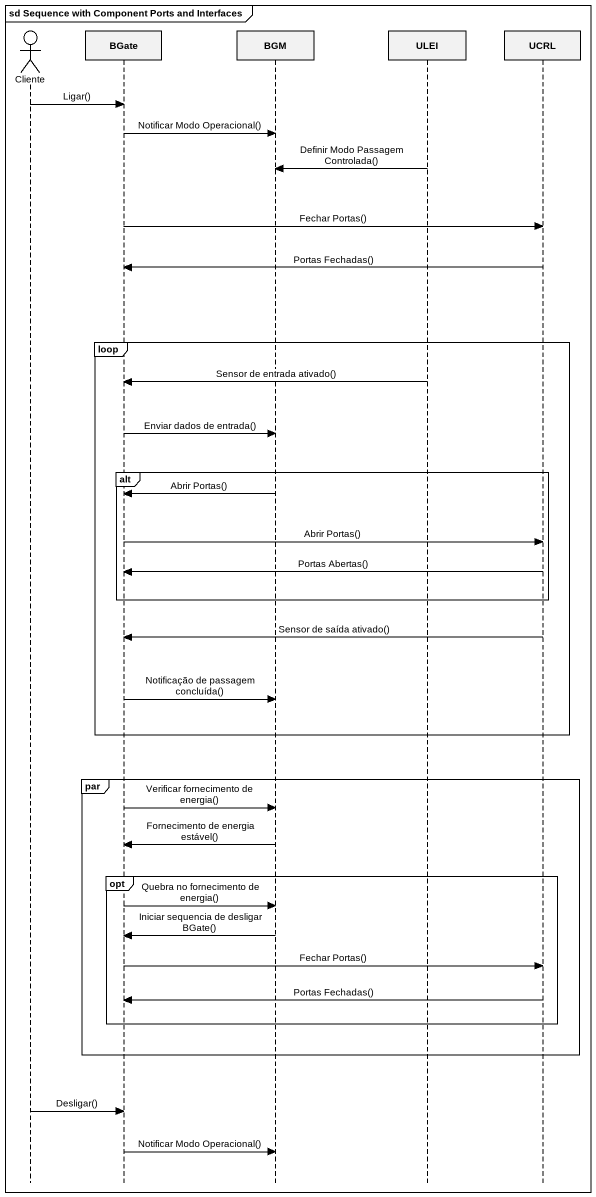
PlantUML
@startuml
mainframe sd Sequence with Component Ports and Interfaces
hide footbox
actor Cliente
participant BGate
participant BGM
participant ULEI
participant UCRL

Cliente -> BGate : Ligar()
BGate -> BGM : Notificar Modo Operacional()
ULEI -> BGM : Definir Modo Passagem Controlada()
BGate -> UCRL : Fechar Portas()
UCRL -> BGate : Portas Fechadas()
loop
  ULEI -> BGate : Sensor de entrada ativado()
  BGate -> BGM : Enviar dados de entrada()
  alt
    BGM -> BGate : Abrir Portas()
    BGate -> UCRL : Abrir Portas()
    UCRL -> BGate : Portas Abertas()
  end
  UCRL -> BGate : Sensor de saída ativado()
  BGate -> BGM : Notificação de passagem concluída()
end
par
  BGate -> BGM : Verificar fornecimento de energia()
  BGM -> BGate : Fornecimento de energia estável()
  opt
    BGate -> BGM : Quebra no fornecimento de energia()
    BGM -> BGate : Iniciar sequencia de desligar BGate()
    BGate -> UCRL : Fechar Portas()
    UCRL -> BGate : Portas Fechadas()
  end
end
Cliente -> BGate : Desligar()
BGate -> BGM : Notificar Modo Operacional()
@enduml
